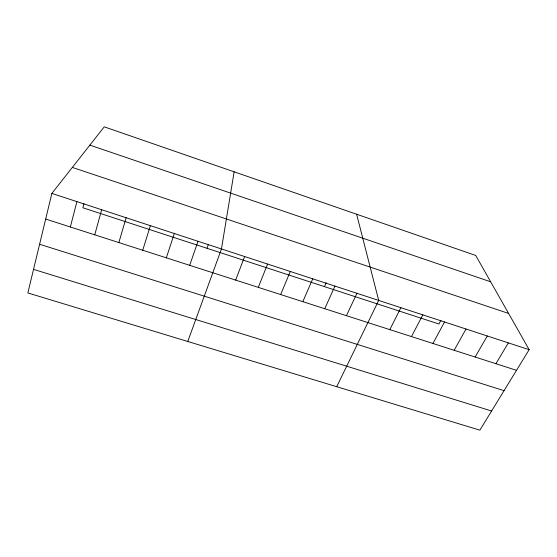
<?xml version="1.0" encoding="UTF-8"?>
<svg xmlns="http://www.w3.org/2000/svg" width="557" height="557" viewBox="0 0 557 557"><rect width="100%" height="100%" fill="white"/><g stroke="black" fill="none" stroke-linecap="round" stroke-linejoin="round"><path stroke-width="0.84" d="M234.135 171.807L221.463 248.951L187.758 341.483M51.871 193.425L27.85 292.94L479.869 430.164L529.15 349.685L475.741 255.475L104.25 126.836L51.871 193.425L529.15 349.685M70.342 226.991L76.908 201.62M83.947 203.758L82.882 207.775L438.916 324.007L440.914 320.282M94.732 234.824L101.673 209.731M118.857 242.573L126.16 217.745M142.724 250.239L150.376 225.676M166.327 257.821L174.334 233.515M189.686 265.327L198.027 241.278M207.023 248.304L208.367 244.502M235.653 280.094L244.648 256.54M258.281 287.363L267.59 264.053M280.665 294.556L290.281 271.482M302.82 301.671L312.735 278.834M324.425 286.625L326.172 282.698M324.745 308.71L334.952 286.103M346.44 315.68L356.94 293.302M336.707 386.704L378.697 300.425L356.619 214.229M389.816 329.619L400.88 307.687M411.484 336.574L422.826 314.872M432.928 343.467L444.542 321.981M454.15 350.283L466.021 329.02M475.149 357.03L487.284 335.982M495.939 363.707L508.325 342.868M33.538 269.365L491.601 411.003M39.603 244.265L504.057 390.666M45.681 219.068L516.513 370.321M72.333 167.406L508.597 313.438M89.872 145.112L490.668 281.807"/></g></svg>
